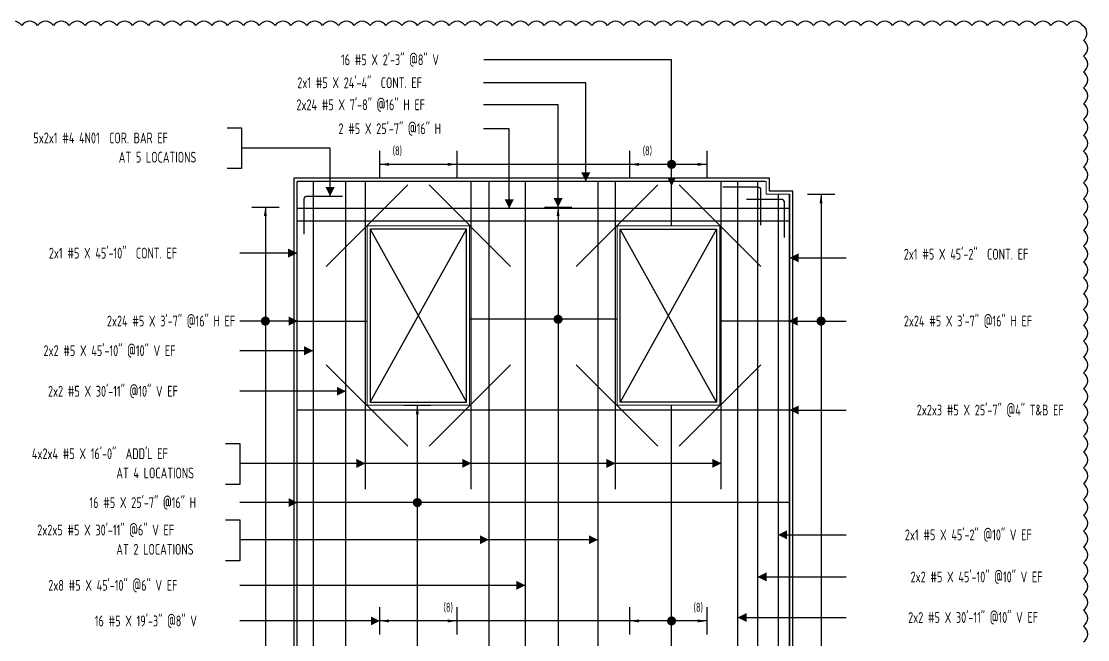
# Model space of a CAD drawing. Header units: inches. Extents: x 10095 to 38568, y -2433 to 4174.
# Drawn here: x 18557 to 19223, y 627 to 1013 of the extents above; entities that cross this region are included whole.
import ezdxf
from ezdxf.enums import TextEntityAlignment as Align

# ---------------------------------------------------------------- set-up
doc = ezdxf.new("R2010")
doc.units = ezdxf.units.IN
doc.header["$MEASUREMENT"] = 0
doc.layers.get('0').update_dxf_attribs({"linetype": 'CONTINUOUS'})
for name, color, linetype in [('0-25', 7, 'CONTINUOUS'), ('0-25TEXT', 7, 'CONTINUOUS'), ('0-35', 3, 'CONTINUOUS'), ('0-35TEXT', 3, 'CONTINUOUS'), ('BAR-LBL', 2, 'CONTINUOUS'), ('INTERMEDIATERANGELAY', 7, 'CONTINUOUS'), ('RANGELAY', 7, 'CONTINUOUS'), ('REBARS', 4, 'CONTINUOUS'), ('REV_1', 150, 'CONTINUOUS')]:
    doc.layers.add(name, color=color, linetype=linetype)
doc.layers.add('COVER', color=6, linetype='CONTINUOUS', lineweight=0, plot=False)
doc.styles.add('AR', font='ARCHQUIK.shx', dxfattribs={"width": 0.8})

# ---------------------------------------------------------------- blocks, each defined once
blk = doc.blocks.new('leadrblk')
blk.add_lwpolyline([(0, 0, 0, 1, 0), (1, 0, 1, 1, 0)], format="xyseb")
blk = doc.blocks.new('*U1529', base_point=(18772.43, 720.94))
at = {"layer": 'REBARS', "color": 0}
blk.add_lwpolyline([(18772.12, 720.94), (18772.12, 912.94)], dxfattribs=at)
blk = doc.blocks.new('*U1530', base_point=(18837.81, 720.94))
at = {"layer": 'REBARS', "color": 0}
blk.add_lwpolyline([(18838.12, 720.94), (18838.12, 912.94)], dxfattribs=at)
blk = doc.blocks.new('*U1531', base_point=(18928.42, 720.94))
at = {"layer": 'REBARS', "color": 0}
blk.add_lwpolyline([(18928.11, 720.94), (18928.11, 912.94)], dxfattribs=at)
blk = doc.blocks.new('*U1532', base_point=(18993.8, 720.94))
at = {"layer": 'REBARS', "color": 0}
blk.add_lwpolyline([(18994.12, 720.94), (18994.12, 912.94)], dxfattribs=at)
blk = doc.blocks.new('*U1539', base_point=(18862.92, 798.35))
at = {"layer": 'REBARS', "color": 0}
blk.add_lwpolyline([(18862.7, 798.57), (18811.79, 747.66)], dxfattribs=at)
blk = doc.blocks.new('*U1540', base_point=(18747.32, 798.35))
at = {"layer": 'REBARS', "color": 0}
blk.add_lwpolyline([(18747.54, 798.57), (18798.45, 747.66)], dxfattribs=at)
blk = doc.blocks.new('*U1541', base_point=(18862.92, 860.08))
at = {"layer": 'REBARS', "color": 0}
blk.add_lwpolyline([(18862.7, 859.86), (18811.79, 910.77)], dxfattribs=at)
blk = doc.blocks.new('*U1542', base_point=(18747.32, 860.08))
at = {"layer": 'REBARS', "color": 0}
blk.add_lwpolyline([(18747.54, 859.86), (18798.45, 910.77)], dxfattribs=at)
blk = doc.blocks.new('*U1543', base_point=(19018.91, 798.35))
at = {"layer": 'REBARS', "color": 0}
blk.add_lwpolyline([(19018.69, 798.57), (18967.78, 747.66)], dxfattribs=at)
blk = doc.blocks.new('*U1544', base_point=(18903.31, 798.35))
at = {"layer": 'REBARS', "color": 0}
blk.add_lwpolyline([(18903.53, 798.57), (18954.44, 747.66)], dxfattribs=at)
blk = doc.blocks.new('*U1545', base_point=(19018.91, 860.08))
at = {"layer": 'REBARS', "color": 0}
blk.add_lwpolyline([(19018.69, 859.86), (18967.78, 910.77)], dxfattribs=at)
blk = doc.blocks.new('*U1546', base_point=(18903.31, 860.08))
at = {"layer": 'REBARS', "color": 0}
blk.add_lwpolyline([(18903.53, 859.86), (18954.44, 910.77)], dxfattribs=at)
blk = doc.blocks.new('*U1549', base_point=(18729.18, 362.94))
at = {"layer": 'REBARS', "color": 0}
blk.add_lwpolyline([(18729.49, 362.94), (18729.49, 912.94)], dxfattribs=at)
blk = doc.blocks.new('*U1550', base_point=(19036.43, 362.94))
at = {"layer": 'REBARS', "color": 0}
blk.add_lwpolyline([(19036.74, 362.94), (19036.74, 904.94)], dxfattribs=at)
blk = doc.blocks.new('*U1551', base_point=(18962.77, 884.99))
at = {"layer": 'REBARS', "color": 0}
blk.add_lwpolyline([(18963.08, 884.99), (18963.08, 911.99)], dxfattribs=at)
blk = doc.blocks.new('*U1552', base_point=(19033.74, 901.94))
at = {"layer": 'REBARS', "color": 0}
blk.add_lwpolyline([(19033.49, 877.94), (19033.49, 899.94, 0.414214), (19031.74, 901.69), (19009.74, 901.69)], format="xyb", dxfattribs=at)
blk = doc.blocks.new('*U1553', base_point=(19036.74, 712.21))
at = {"layer": 'REBARS', "color": 0}
blk.add_lwpolyline([(19036.74, 712.52), (18729.74, 712.52)], dxfattribs=at)
blk = doc.blocks.new('rendmark')
at = {"color": 4}
blk.add_line((0, -3), (0, 3), dxfattribs=at)
blk = doc.blocks.new('rarrow')
at = {"color": 7}
blk.add_solid([(2, -0.33), (2, 0.33), (0, 0)], dxfattribs=at)
blk = doc.blocks.new('*U1837', base_point=(18804.47, 773.23))
at = {"layer": 'RANGELAY'}
blk.add_line((18804.47, 773.23), (18804.47, 541.94), dxfattribs=at)
at = {"layer": 'RANGELAY', "xscale": 2.834645669291339, "yscale": 2.834645669291339}
for name, p, rotation in [('rendmark', (18804.47, 773.23), 269.9999999999999), ('rarrow', (18804.47, 773.23), 269.9999999999999), ('rarrow', (18804.47, 541.94), 89.999996929531), ('rendmark', (18804.47, 541.94), 89.999996929531)]:
    blk.add_blockref(name, p, dxfattribs=dict(at, rotation=rotation))
blk = doc.blocks.new('VPMB0FBA1')
at = {"const_width": 1}
blk.add_lwpolyline([(-0.5, 0, 1), (0.5, 0, 1)], format="xyb", close=True, dxfattribs=at)
blk = doc.blocks.new('*U1554', base_point=(19021.49, 912.63))
at = {"layer": 'REBARS', "color": 0}
blk.add_lwpolyline([(19021.49, 912.94), (18729.49, 912.94)], dxfattribs=at)
blk = doc.blocks.new('*U1555', base_point=(19037.05, 904.94))
at = {"layer": 'REBARS', "color": 0}
blk.add_lwpolyline([(19036.74, 904.94), (19036.74, 362.94)], dxfattribs=at)
blk = doc.blocks.new('*U1556', base_point=(19019.12, 909.59))
at = {"layer": 'REBARS', "color": 0}
blk.add_lwpolyline([(19018.87, 885.59), (19018.87, 907.59, 0.414214), (19017.12, 909.34), (18995.12, 909.34)], format="xyb", dxfattribs=at)
blk = doc.blocks.new('*U1557', base_point=(19029.86, 904.94))
at = {"layer": 'REBARS', "color": 0}
blk.add_lwpolyline([(19029.54, 904.94), (19029.54, 362.94)], dxfattribs=at)
blk = doc.blocks.new('*U1558', base_point=(18733.7, 904.01))
at = {"layer": 'REBARS', "color": 0}
blk.add_lwpolyline([(18733.95, 880.01), (18733.95, 902.01, -0.414214), (18735.7, 903.76), (18757.7, 903.76)], format="xyb", dxfattribs=at)
blk = doc.blocks.new('*U1560', base_point=(19036.49, 895.72))
at = {"layer": 'REBARS', "color": 0}
blk.add_lwpolyline([(19036.49, 896.03), (18729.49, 896.03)], dxfattribs=at)
blk = doc.blocks.new('*U1835', base_point=(18709.68, 896.94))
at = {"layer": 'RANGELAY'}
blk.add_line((18709.68, 896.94), (18709.68, 541.94), dxfattribs=at)
at = {"layer": 'RANGELAY', "xscale": 2.834645669291339, "yscale": 2.834645669291339}
for name, p, rotation in [('rendmark', (18709.68, 896.94), 269.9999999999999), ('rarrow', (18709.68, 896.94), 269.9999999999999), ('rarrow', (18709.68, 541.94), 89.999996929531), ('rendmark', (18709.68, 541.94), 89.999996929531)]:
    blk.add_blockref(name, p, dxfattribs=dict(at, rotation=rotation))
blk = doc.blocks.new('VPMB0FCF1')
at = {"const_width": 1}
blk.add_lwpolyline([(-0.5, 0, 1), (0.5, 0, 1)], format="xyb", close=True, dxfattribs=at)
blk = doc.blocks.new('*U1562', base_point=(18729.91, 825.47))
at = {"layer": 'REBARS', "color": 0}
blk.add_lwpolyline([(18729.91, 825.78), (18772.91, 825.78)], dxfattribs=at)
blk = doc.blocks.new('*U1833', base_point=(19056.35, 904.94))
at = {"layer": 'RANGELAY'}
blk.add_line((19056.35, 904.94), (19056.35, 541.94), dxfattribs=at)
at = {"layer": 'RANGELAY', "xscale": 2.834645669291339, "yscale": 2.834645669291339}
for name, p, rotation in [('rendmark', (19056.35, 904.94), 269.9999999999999), ('rarrow', (19056.35, 904.94), 269.9999999999999), ('rarrow', (19056.35, 541.94), 89.999996929531), ('rendmark', (19056.35, 541.94), 89.999996929531)]:
    blk.add_blockref(name, p, dxfattribs=dict(at, rotation=rotation))
blk = doc.blocks.new('VPMB0FD71')
at = {"const_width": 1}
blk.add_lwpolyline([(-0.5, 0, 1), (0.5, 0, 1)], format="xyb", close=True, dxfattribs=at)
blk = doc.blocks.new('*U1564', base_point=(19036.12, 825.47))
at = {"layer": 'REBARS', "color": 0}
blk.add_lwpolyline([(19036.12, 825.78), (18993.12, 825.78)], dxfattribs=at)
blk = doc.blocks.new('*U1565', base_point=(19004.02, 541.94))
at = {"layer": 'REBARS', "color": 0}
blk.add_lwpolyline([(19004.33, 541.94), (19004.33, 912.94)], dxfattribs=at)
blk = doc.blocks.new('*U1566', base_point=(19017.05, 912.94))
at = {"layer": 'REBARS', "color": 0}
blk.add_lwpolyline([(19016.74, 912.94), (19016.74, 362.94)], dxfattribs=at)
blk = doc.blocks.new('*U1832', base_point=(18892.27, 896.94))
at = {"layer": 'RANGELAY'}
blk.add_line((18892.27, 896.94), (18892.27, 543.94), dxfattribs=at)
at = {"layer": 'RANGELAY', "xscale": 2.834645669291339, "yscale": 2.834645669291339}
for name, p, rotation in [('rendmark', (18892.27, 896.94), 269.9999999999999), ('rarrow', (18892.27, 896.94), 269.9999999999999), ('rarrow', (18892.27, 543.94), 89.999996929531), ('rendmark', (18892.27, 543.94), 89.999996929531)]:
    blk.add_blockref(name, p, dxfattribs=dict(at, rotation=rotation))
blk = doc.blocks.new('VPMB0FDF1')
at = {"const_width": 1}
blk.add_lwpolyline([(-0.5, 0, 1), (0.5, 0, 1)], format="xyb", close=True, dxfattribs=at)
blk = doc.blocks.new('*U1567', base_point=(18929.12, 826.6))
at = {"layer": 'REBARS', "color": 0}
blk.add_lwpolyline([(18929.12, 826.91), (18837.12, 826.91)], dxfattribs=at)
blk = doc.blocks.new('*U1570', base_point=(18872.13, 912.94))
at = {"layer": 'REBARS', "color": 0}
blk.add_lwpolyline([(18871.81, 912.94), (18871.81, 362.94)], dxfattribs=at)
blk = doc.blocks.new('*U1571', base_point=(18849.43, 912.94))
at = {"layer": 'REBARS', "color": 0}
blk.add_lwpolyline([(18849.12, 912.94), (18849.12, 541.94)], dxfattribs=at)
blk = doc.blocks.new('*U1572', base_point=(18917.42, 912.94))
at = {"layer": 'REBARS', "color": 0}
blk.add_lwpolyline([(18917.11, 912.94), (18917.11, 541.94)], dxfattribs=at)
blk = doc.blocks.new('*U1581', base_point=(19036.74, 770.6))
at = {"layer": 'REBARS', "color": 0}
blk.add_lwpolyline([(19036.74, 770.29), (18729.74, 770.29)], dxfattribs=at)
blk = doc.blocks.new('*U1582', base_point=(19036.74, 887.83))
at = {"layer": 'REBARS', "color": 0}
blk.add_lwpolyline([(19036.74, 888.14), (18729.74, 888.14)], dxfattribs=at)
blk = doc.blocks.new('*U1829', base_point=(18985.12, 923.57))
at = {"layer": 'INTERMEDIATERANGELAY'}
blk.add_line((18937.11, 923.57), (18829.12, 923.57), dxfattribs=at)
at = {"layer": 'RANGELAY'}
for p, q in [((18829.12, 923.57), (18781.12, 923.57)), ((18985.12, 923.57), (18937.11, 923.57))]:
    blk.add_line(p, q, dxfattribs=at)
at = {"layer": 'RANGELAY', "xscale": 2.834645669291339, "yscale": 2.834645669291339}
for name, p, rotation in [('rendmark', (18781.12, 923.57), 359.999996929531), ('rendmark', (18829.12, 923.57), 180), ('rendmark', (18937.11, 923.57), 359.999996929531), ('rendmark', (18985.12, 923.57), 180), ('rarrow', (18781.12, 923.57), 359.999996929531), ('rarrow', (18829.12, 923.57), 180), ('rarrow', (18937.11, 923.57), 359.999996929531), ('rarrow', (18985.12, 923.57), 180)]:
    blk.add_blockref(name, p, dxfattribs=dict(at, rotation=rotation))
blk = doc.blocks.new('VPMB10051')
at = {"const_width": 1}
blk.add_lwpolyline([(-0.5, 0, 1), (0.5, 0, 1)], format="xyb", close=True, dxfattribs=at)
blk = doc.blocks.new('*U1587', base_point=(18760.26, 541.94))
at = {"layer": 'REBARS', "color": 0}
blk.add_lwpolyline([(18759.95, 541.94), (18759.95, 912.94)], dxfattribs=at)
blk = doc.blocks.new('*U1588', base_point=(18739.18, 912.94))
at = {"layer": 'REBARS', "color": 0}
blk.add_lwpolyline([(18739.49, 912.94), (18739.49, 362.94)], dxfattribs=at)
blk = doc.blocks.new('*U1741', base_point=(18962.77, 541.94))
at = {"layer": 'REBARS', "color": 0}
blk.add_lwpolyline([(18963.08, 541.94), (18963.08, 772.94)], dxfattribs=at)
blk = doc.blocks.new('*U1828', base_point=(18985.12, 638.67))
at = {"layer": 'INTERMEDIATERANGELAY'}
blk.add_line((18937.11, 638.67), (18829.12, 638.67), dxfattribs=at)
at = {"layer": 'RANGELAY'}
for p, q in [((18829.12, 638.67), (18781.11, 638.67)), ((18985.12, 638.67), (18937.11, 638.67))]:
    blk.add_line(p, q, dxfattribs=at)
at = {"layer": 'RANGELAY', "xscale": 2.834645669291339, "yscale": 2.834645669291339}
for name, p, rotation in [('rendmark', (18781.11, 638.67), 359.999996929531), ('rendmark', (18829.12, 638.67), 180), ('rendmark', (18937.11, 638.67), 359.999996929531), ('rendmark', (18985.12, 638.67), 180), ('rarrow', (18781.11, 638.67), 359.999996929531), ('rarrow', (18829.12, 638.67), 180), ('rarrow', (18937.11, 638.67), 359.999996929531), ('rarrow', (18985.12, 638.67), 180)]:
    blk.add_blockref(name, p, dxfattribs=dict(at, rotation=rotation))
blk = doc.blocks.new('VPMB101A1')
at = {"const_width": 1}
blk.add_lwpolyline([(-0.5, 0, 1), (0.5, 0, 1)], format="xyb", close=True, dxfattribs=at)

msp = doc.modelspace()

# ---------------------------------------------------------------- linework, layer by layer
at = {"layer": '0-25'}
for p, q in [((18775.11616, 883.1937), (18835.12313, 775.23388)), ((18775.11616, 775.23388), (18835.12313, 883.1937)), ((18991.11616, 883.1937), (18931.10919, 775.23388)), ((18991.11616, 775.23388), (18931.10919, 883.1937))]:
    msp.add_line(p, q, dxfattribs=at)
at = {"layer": '0-25TEXT'}
for points in [[(18963.08407, 906.97036), (18963.08407, 988.82701), (18845.87144, 988.82701)], [(18909.53225, 912.9437), (18909.53225, 974.49055), (18845.78015, 974.49055)], [(18892.27295, 896.9437), (18892.27295, 960.73727), (18845.78015, 960.73727)], [(18685.74744, 946.42589), (18694.7465, 946.42589), (18694.7465, 920.92857), (18685.74744, 920.92857)], [(18861.85552, 896.03344), (18861.85552, 945.81256), (18845.78015, 945.81256)], [(18750.05412, 903.75729), (18750.05412, 933.67723), (18694.7465, 933.67723)], [(18729.49116, 868.17375), (18693.80158, 868.17375)], [(19036.74119, 865.27004), (19071.96849, 865.27004)], [(18729.91475, 825.78296), (18693.80292, 825.78296)], [(19036.11616, 825.78296), (19071.96849, 825.78296)], [(18739.49117, 807.30517), (18693.80158, 807.30517)], [(18759.95208, 782.00092), (18693.80158, 782.00092)], [(19036.74118, 770.28616), (19071.96848, 770.28616)], [(18684.80252, 749.36689), (18693.80158, 749.36689), (18693.80158, 723.86957), (18684.80252, 723.86957)], [(18994.11622, 736.99319), (18693.80158, 736.99319)], [(18729.76608, 712.52348), (18693.80158, 712.52348)], [(18684.80252, 701.73281), (18693.80158, 701.73281), (18693.80158, 676.23549), (18684.80252, 676.23549)], [(19029.54442, 692.38748), (19071.96849, 692.38748)], [(18917.10919, 689.35912), (18693.80158, 689.35911)], [(19016.74116, 666.1239), (19071.96849, 666.1239)], [(18871.8129, 660.86015), (18693.80158, 660.86015)], [(18781.11616, 638.66644), (18693.80158, 638.66644)], [(19004.334, 640.81965), (19071.96849, 640.81965)]]:
    msp.add_lwpolyline(points, dxfattribs=at)
at = {"layer": '0-35'}
for points in [[(19024.11616, 914.9437), (18727.49116, 914.9437), (18727.49116, 360.9437), (19038.74116, 360.9437), (19038.74116, 906.9437), (19024.11616, 906.9437)], [(18775.11616, 775.23388), (18835.12313, 775.23388), (18835.12313, 883.1937), (18775.11616, 883.1937)], [(18991.11616, 775.23388), (18931.10919, 775.23388), (18931.10919, 883.1937), (18991.11616, 883.1937)]]:
    msp.add_lwpolyline(points, close=True, dxfattribs=at)
at = {"layer": 'COVER'}
for points in [[(19022.11616, 912.9437), (18729.49116, 912.9437), (18729.49116, 362.9437), (19036.74116, 362.9437), (19036.74116, 904.9437), (19022.11616, 904.9437)], [(18773.11616, 773.23388), (18837.12313, 773.23388), (18837.12313, 885.1937), (18773.11616, 885.1937)], [(18993.11616, 773.23388), (18929.10919, 773.23388), (18929.10919, 885.1937), (18993.11616, 885.1937)]]:
    msp.add_lwpolyline(points, close=True, dxfattribs=at)
at = {"layer": 'REV_1'}
msp.add_lwpolyline([(19220.10138, 625.55867, 0.52056705), (19220.10138, 635.43705, 0.52056705), (19220.10138, 645.31542, 0.52056705), (19220.10138, 655.1938, 0.52056705), (19220.10138, 665.07218, 0.52056705), (19220.10138, 674.95056, 0.52056705), (19220.10138, 684.82894, 0.52056705), (19220.10138, 694.70732, 0.52056705), (19220.10138, 704.58569, 0.52056705), (19220.10138, 714.46407, 0.52056705), (19220.10138, 724.34245, 0.52056705), (19220.10138, 734.22083, 0.52056705), (19220.10138, 744.09921, 0.52056705), (19220.10138, 753.97759, 0.52056705), (19220.10138, 763.85596, 0.52056705), (19220.10138, 773.73434, 0.52056705), (19220.10138, 783.61272, 0.52056705), (19220.10138, 793.4911, 0.52056705), (19220.10138, 803.36948, 0.52056705), (19220.10138, 813.24786, 0.52056705), (19220.10138, 823.12623, 0.52056705), (19220.10138, 833.00461, 0.52056705), (19220.10138, 842.88299, 0.52056705), (19220.10138, 852.76137, 0.52056705), (19220.10138, 862.63975, 0.52056705), (19220.10138, 872.51813, 0.52056705), (19220.10138, 882.3965, 0.52056705), (19220.10138, 892.27488, 0.52056705), (19220.10138, 902.15326, 0.52056705), (19220.10138, 912.03164, 0.52056705), (19220.10138, 921.91002, 0.52056705), (19220.10138, 931.78839, 0.52056705), (19220.10138, 941.66677, 0.52056705), (19220.10138, 951.54515, 0.52056705), (19220.10138, 961.42353, 0.52056705), (19220.10138, 971.30191, 0.52056705), (19220.10138, 981.18029, 0.52056705), (19220.10138, 991.05866, 0.52056705), (19220.10138, 1000.93704, 0.52056705), (19219.54271, 1010.25675, 0.52056705), (19209.66433, 1010.25675, 0.52056705), (19199.78595, 1010.25675, 0.52056705), (19189.90757, 1010.25675, 0.52056705), (19180.02919, 1010.25675, 0.52056705), (19170.15081, 1010.25675, 0.52056705), (19160.27244, 1010.25675, 0.52056705), (19150.39406, 1010.25675, 0.52056705), (19140.51568, 1010.25675, 0.52056705), (19130.6373, 1010.25675, 0.52056705), (19120.75892, 1010.25675, 0.52056705), (19110.88055, 1010.25675, 0.52056705), (19101.00217, 1010.25675, 0.52056705), (19091.12379, 1010.25675, 0.52056705), (19081.24541, 1010.25675, 0.52056705), (19071.36703, 1010.25675, 0.52056705), (19061.48865, 1010.25675, 0.52056705), (19051.61028, 1010.25675, 0.52056705), (19041.7319, 1010.25675, 0.52056705), (19031.85352, 1010.25675, 0.52056705), (19021.97514, 1010.25675, 0.52056705), (19012.09676, 1010.25675, 0.52056705), (19002.21838, 1010.25675, 0.52056705), (18992.34001, 1010.25675, 0.52056705), (18982.46163, 1010.25675, 0.52056705), (18972.58325, 1010.25675, 0.52056705), (18962.70487, 1010.25675, 0.52056705), (18952.82649, 1010.25675, 0.52056705), (18942.94811, 1010.25675, 0.52056705), (18933.06974, 1010.25675, 0.52056705), (18923.19136, 1010.25675, 0.52056705), (18913.31298, 1010.25675, 0.52056705), (18903.4346, 1010.25675, 0.52056705), (18893.55622, 1010.25675, 0.52056705), (18883.67784, 1010.25675, 0.52056705), (18873.79947, 1010.25675, 0.52056705), (18863.92109, 1010.25675, 0.52056705), (18854.04271, 1010.25675, 0.52056705), (18844.16433, 1010.25675, 0.52056705), (18834.28595, 1010.25675, 0.52056705), (18824.40757, 1010.25675, 0.52056705), (18814.5292, 1010.25675, 0.52056705), (18804.65082, 1010.25675, 0.52056705), (18794.77244, 1010.25675, 0.52056705), (18784.89406, 1010.25675, 0.52056705), (18775.01568, 1010.25675, 0.52056705), (18765.1373, 1010.25675, 0.52056705), (18755.25893, 1010.25675, 0.52056705), (18745.38055, 1010.25675, 0.52056705), (18735.50217, 1010.25675, 0.52056705), (18725.62379, 1010.25675, 0.52056705), (18715.74541, 1010.25675, 0.52056705), (18705.86703, 1010.25675, 0.52056705), (18695.98866, 1010.25675, 0.52056705), (18686.11028, 1010.25675, 0.52056705), (18676.2319, 1010.25675, 0.52056705), (18666.35352, 1010.25675, 0.52056705), (18656.47514, 1010.25675, 0.52056705), (18646.59677, 1010.25675, 0.52056705), (18636.71839, 1010.25675, 0.52056705), (18626.84001, 1010.25675, 0.52056705), (18616.96163, 1010.25675, 0.52056705), (18607.08325, 1010.25675, 0.52056705), (18597.20487, 1010.25675, 0.52056705), (18587.3265, 1010.25675, 0.52056705), (18577.44812, 1010.25675, 0.52056705), (18567.56974, 1010.25675, 0.52056705), (18557.69136, 1010.25675, 0.52056705), (18547.81298, 1010.25675, 0.52056705)], format="xyb", dxfattribs=at)

# ---------------------------------------------------------------- block references
at = {"layer": '0-25TEXT'}
for name, p, xscale, yscale in [('VPMB10051', (18963.08407, 923.5707), 2.834645669291338, 2.834645669291338), ('leadrblk', (18729.49116, 868.17375), -5.623937007874017, 2.250708661417324), ('leadrblk', (19036.74119, 865.27004), 5.623937007874017, 2.250708661417324), ('leadrblk', (18729.91475, 825.78296), -5.623937007874017, 2.250708661417324), ('leadrblk', (19036.11616, 825.78296), 5.623937007874017, 2.250708661417324), ('leadrblk', (18739.49117, 807.30517), -5.623937007874017, 2.250708661417324), ('leadrblk', (18759.95208, 782.00092), -5.623937007874017, 2.250708661417324), ('leadrblk', (19036.74118, 770.28616), 5.623937007874017, 2.250708661417324), ('leadrblk', (18772.1161, 736.99327), -5.623937007874017, 2.250708661417324), ('leadrblk', (18838.12318, 736.99314), -5.623937007874017, 2.250708661417324), ('leadrblk', (18928.10913, 736.99321), -5.623937007874017, 2.250708661417324), ('leadrblk', (18994.11622, 736.99319), -5.623937007874017, 2.250708661417324), ('leadrblk', (18729.76608, 712.52348), -5.623937007874017, 2.250708661417324), ('leadrblk', (18849.11691, 689.35912), -5.623937007874017, 2.250708661417324), ('leadrblk', (18917.10919, 689.35912), -5.623937007874017, 2.250708661417324), ('leadrblk', (19029.54442, 692.38748), 5.623937007874017, 2.250708661417324), ('leadrblk', (19016.74116, 666.1239), 5.623937007874017, 2.250708661417324), ('leadrblk', (18871.8129, 660.86015), -5.623937007874017, 2.250708661417324), ('leadrblk', (18781.11616, 638.66644), -5.623937007874017, 2.250708661417324), ('VPMB101A1', (18963.08407, 638.66644), 2.834645669291338, 2.834645669291338), ('leadrblk', (19004.334, 640.81965), 5.623937007874017, 2.250708661417324)]:
    msp.add_blockref(name, p, dxfattribs=dict(at, xscale=xscale, yscale=yscale))
for name, p, xscale, yscale, rotation in [('leadrblk', (18909.53225, 912.9437), -5.623937007874017, 2.250708661417324, 269.9999984647655), ('leadrblk', (18963.08407, 909.94329), -5.623937007874017, 2.250708661417324, 269.9999984647655), ('leadrblk', (18750.05412, 903.75729), -5.623937007874017, 2.250708661417324, 269.9999984647655), ('leadrblk', (18892.27295, 896.9437), -5.623937007874017, 2.250708661417324, 269.9999984647655), ('leadrblk', (18861.85552, 896.03344), -5.623937007874017, 2.250708661417324, 269.9999984647655), ('VPMB0FCF1', (18709.67891, 825.78296), 2.834645669291338, 2.834645669291338, 269.9999999999999), ('VPMB0FDF1', (18892.27295, 826.91383), 2.834645669291338, 2.834645669291338, 90.00000000000007), ('VPMB0FD71', (19056.352, 825.78296), 2.834645669291338, 2.834645669291338, 90.00000000000007), ('VPMB0FBA1', (18804.46873, 712.52349), 2.834645669291338, 2.834645669291338, 90.00000000000007)]:
    msp.add_blockref(name, p, dxfattribs=dict(at, xscale=xscale, yscale=yscale, rotation=rotation))
at = {"layer": 'RANGELAY'}
for name, p in [('*U1829', (18985.11616, 923.5707)), ('*U1833', (19056.352, 904.9437)), ('*U1835', (18709.67891, 896.9437)), ('*U1832', (18892.27295, 896.9437)), ('*U1837', (18804.46873, 773.23388)), ('*U1828', (18985.11616, 638.66644))]:
    msp.add_blockref(name, p, dxfattribs=at)
at = {"layer": 'REBARS', "color": 4}
for name, p in [('*U1549', (18729.17884, 362.9437)), ('*U1554', (19021.49116, 912.6312)), ('*U1588', (18739.17867, 912.9437)), ('*U1587', (18760.26449, 541.94416)), ('*U1529', (18772.4286, 720.9437)), ('*U1530', (18837.81069, 720.9437)), ('*U1571', (18849.42942, 912.9437)), ('*U1570', (18872.1254, 912.9437)), ('*U1572', (18917.42169, 912.9437)), ('*U1531', (18928.42163, 720.9437)), ('*U1551', (18962.77158, 884.98986)), ('*U1532', (18993.80372, 720.9437)), ('*U1565', (19004.02159, 541.94416)), ('*U1566', (19017.05366, 912.9437)), ('*U1542', (18747.31804, 860.08014)), ('*U1541', (18862.92125, 860.08014)), ('*U1546', (18903.31107, 860.08014)), ('*U1545', (19018.91428, 860.08014)), ('*U1556', (19019.11616, 909.5944)), ('*U1557', (19029.85689, 904.9437)), ('*U1550', (19036.42884, 362.9437)), ('*U1555', (19037.05366, 904.9437)), ('*U1558', (18733.69961, 904.00728)), ('*U1552', (19033.74116, 901.9437)), ('*U1560', (19036.49116, 895.72092)), ('*U1582', (19036.74116, 887.82892)), ('*U1562', (18729.91475, 825.47046)), ('*U1567', (18929.12313, 826.60133)), ('*U1564', (19036.11616, 825.47046)), ('*U1540', (18747.31804, 798.34744)), ('*U1539', (18862.92125, 798.34744)), ('*U1544', (18903.31107, 798.34744)), ('*U1543', (19018.91428, 798.34744)), ('*U1741', (18962.77158, 541.94416)), ('*U1581', (19036.74116, 770.59866)), ('*U1553', (19036.74116, 712.21098))]:
    msp.add_blockref(name, p, dxfattribs=at)

# ---------------------------------------------------------------- texts
at = {"layer": '0-25TEXT', "style": 'AR', "width": 0.8}
for p in [(18797.38116, 929.23999), (18953.37419, 929.23999)]:
    msp.add_text(' (8) ', height=5.669291, dxfattribs=at).set_placement(p, align=Align.RIGHT)
for p in [(18829.11616, 644.33573), (18985.11616, 644.33573)]:
    msp.add_text(' (8) ', height=5.669291, rotation=359.99999693, dxfattribs=at).set_placement(p, align=Align.RIGHT)
at = {"layer": '0-35TEXT', "style": 'AR', "width": 0.8}
for s, p in [('AT 5 LOCATIONS', (18618.19693, 924.67817)), ('AT 4 LOCATIONS', (18616.6934, 727.61917)), ('AT 2 LOCATIONS', (18616.6934, 679.98509))]:
    msp.add_text(s, height=6.7498312, dxfattribs=at).set_placement(p)
at = {"layer": 'BAR-LBL', "style": 'AR', "width": 0.8}
for s, p in [('16 #5 X 2\'-3" @8" V', (18756.8532, 985.45237)), ('2x1 #5 X 24\'-4"  CONT. EF', (18729.57856, 971.1159)), ('2x24 #5 X 7\'-8" @16" H EF', (18729.01999, 957.36262)), ('2 #5 X 25\'-7" @16" H', (18755.27241, 942.43791)), ('5x2x1 #4 4N01  COR. BAR EF', (18564.95323, 936.67691)), ('2x1 #5 X 45\'-10"  CONT. EF', (18574.62099, 864.7991)), ('2x2 #5 X 45\'-10" @10" V EF', (18571.26962, 803.93053)), ('2x2 #5 X 30\'-11" @10" V EF', (18574.06243, 778.62628)), ('4x2x4 #5 X 16\'-0"  ADD\'L EF', (18564.00831, 739.61791)), ('16 #5 X 25\'-7" @16" H', (18599.94247, 709.14883)), ('2x2x5 #5 X 30\'-11" @6" V EF', (18567.35968, 691.98383)), ('2x8 #5 X 45\'-10" @6" V EF', (18574.24861, 657.4855)), ('16 #5 X 19\'-3" @8" V', (18603.29384, 635.2918))]:
    msp.add_text(s, height=6.7492913, dxfattribs=at).set_placement(p)
for s, p in [('2x1 #5 X 45\'-2"  CONT. EF', (19185.61173, 864.14515)), ('2x24 #5 X 3\'-7" @16" H EF', (18690.80323, 822.40832)), ('2x24 #5 X 3\'-7" @16" H EF', (19187.98389, 822.40832)), ('2x2x3 #5 X 25\'-7" @4" T&B EF', (19207.71975, 766.91151)), ('2x1 #5 X 45\'-2" @10" V EF', (19187.7977, 689.01284)), ('2x2 #5 X 45\'-10" @10" V EF', (19194.50045, 662.74925)), ('2x2 #5 X 30\'-11" @10" V EF', (19191.70764, 637.445))]:
    msp.add_text(s, height=6.7492913, dxfattribs=at).set_placement(p, align=Align.RIGHT)

doc.saveas('drawing.dxf')
